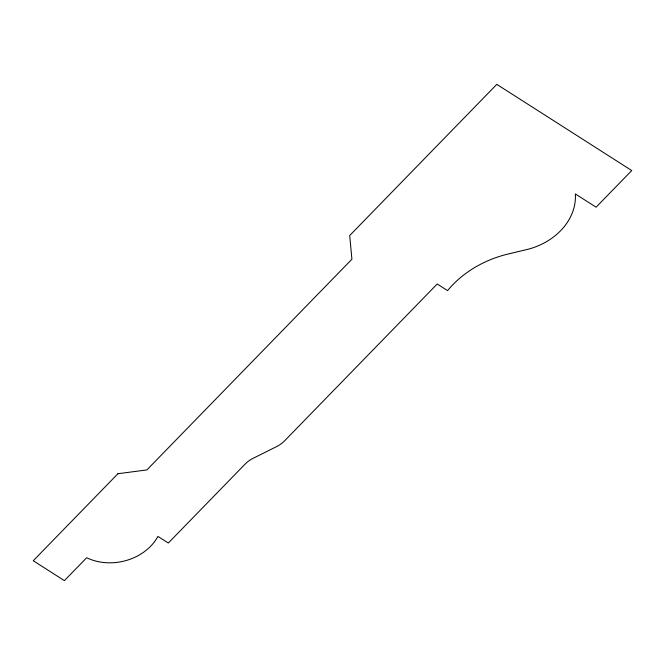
<?xml version="1.0" encoding="UTF-8"?>
<svg xmlns="http://www.w3.org/2000/svg" width="665" height="665" viewBox="0 0 665 665"><rect width="100%" height="100%" fill="white"/><g stroke="black" fill="none" stroke-linecap="round" stroke-linejoin="round"><path stroke-width="1" d="M117.938 473.713L33.25 560.745L64.389 580.636L86.683 557.736A48.952 39.75 -11.7 0 0 157.938 536.397L168.32 543.031L245.111 464.104A27.556 22.377 -11.7 0 1 253.215 458.252L276.54 446.631A27.556 22.377 -11.7 0 0 284.645 440.779L437.213 283.98L447.595 290.613A99.742 80.997 -11.7 0 1 508.176 254.005L526.381 249.666A61.878 50.249 -11.7 0 0 575.333 193.939L596.089 207.197L631.75 170.556L496.797 84.364L349.707 235.526L351.91 259.209L146.882 469.922L117.938 473.713"/></g></svg>
